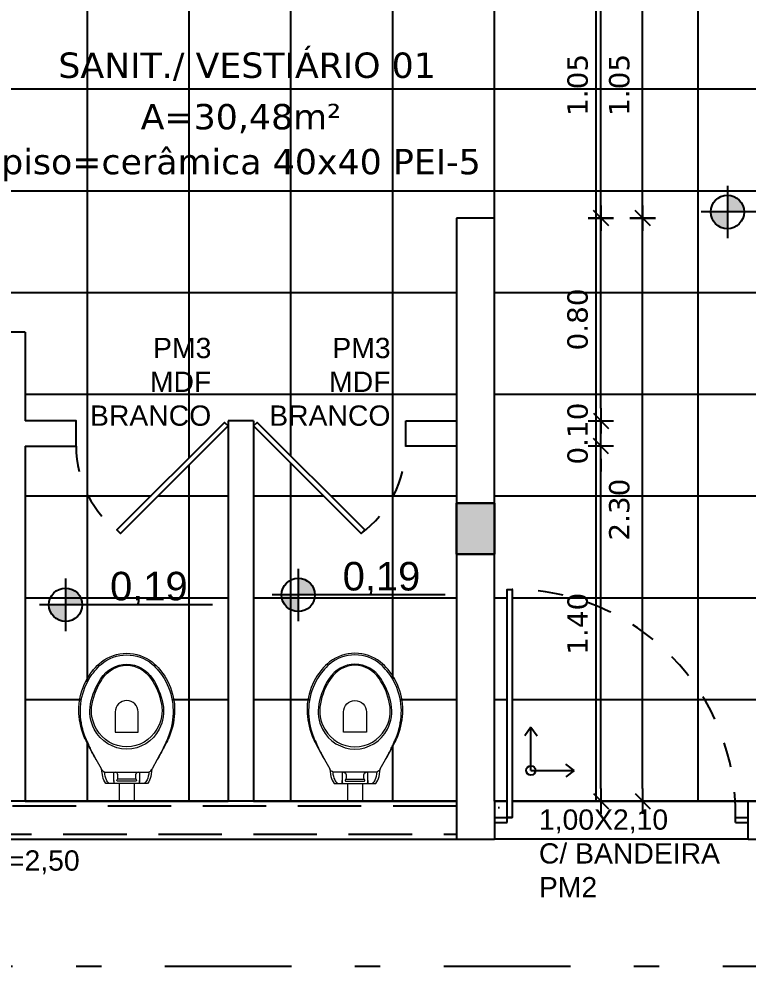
# Model space of a CAD drawing. Header units: inches. Extents: x -64 to 509, y -100 to 268.
# Drawn here: x -6.58 to -3.705, y 2.3 to 6.036 of the extents above; entities that cross this region are included whole.
import ezdxf
from ezdxf.enums import TextEntityAlignment as Align

# ---------------------------------------------------------------- set-up
doc = ezdxf.new("R2010")
doc.units = ezdxf.units.IN
doc.header["$MEASUREMENT"] = 0
doc.header["$PDMODE"] = 35
for name, pattern in [('DASHDOT', [1, 0.5, -0.25, 0, -0.25]), ('DASHDOTX2', [2, 1, -0.5, 0, -0.5]), ('HIDDEN', [0.375, 0.25, -0.125]), ('HIDDEN2', [0.1875, 0.125, -0.0625])]:
    doc.linetypes.add(name, pattern=pattern)
for name, color, linetype in [('ARQ-CTA-1_050', 1, 'Continuous'), ('ARQ_PISO', 7, 'Continuous'), ('ARQ_REBOCO', 4, 'Continuous'), ('BL-SAN-01', 1, 'Continuous'), ('ESQUADRIA', 2, 'Continuous'), ('Nivel', 2, 'Continuous'), ('PROJ', 9, 'HIDDEN'), ('PROJ COBERTA', 8, 'DASHDOTX2'), ('PROJEÇÃO', 8, 'HIDDEN'), ('TXAMB', 2, 'Continuous')]:
    doc.layers.add(name, color=color, linetype=linetype)
for name, color, linetype, lineweight in [('BANHEIRO', 1, 'Continuous', 20), ('FO-Hachuras dos pilares', 9, 'Continuous', 5), ('FO-Pilares', 4, 'Continuous', 30), ('HAT', 8, 'Continuous', 15)]:
    doc.layers.add(name, color=color, linetype=linetype, lineweight=lineweight)
doc.styles.add('AMB100', font='verdana.ttf')
doc.styles.add('ARIAL', font='arial.ttf')
doc.styles.add('FNDE Texto Cota 0050', font='verdana.ttf', dxfattribs={"height": 0.08})
doc.styles.add('ROMANS', font='arial.ttf')
doc.dimstyles.new('FNDE 1-0050', dxfattribs={"dimscale": 5, "dimtxt": 0.08, "dimasz": 0.01, "dimexe": 0.15, "dimexo": 0.15, "dimgap": 0.01, "dimtad": 1, "dimzin": 1, "dimdsep": 46, "dimtxsty": 'FNDE Texto Cota 0050', "dimblk": 'tic', "dimcen": 0.015, "dimdle": 0.15, "dimse1": 1, "dimse2": 1, "dimclrd": 251, "dimclre": 251, "dimclrt": 256, "dimaunit": 1, "dimadec": 3, "dimazin": 0, "dimtfac": 1, "dimtix": 1, "dimtmove": 2, "dimatfit": 3, "dimldrblk": 'tic', "dimfxl": 0.15, "dimtvp": 1, "dimtolj": 1, "dimtzin": 0, "dimarcsym": 0})
pattern_1 = [(90, (-4.705, 2.95037), (-0.40125, 6e-17), []), (180, (-4.705, 2.95037), (-6e-17, -0.40125), [])]

# ---------------------------------------------------------------- blocks, each defined once
blk = doc.blocks.new('tic')
at = {"color": 251}
for p, q in [((0, -1), (0, 1)), ((-1, 0), (1, 0))]:
    blk.add_line(p, q, dxfattribs=at)
blk.add_line((-0.6, -0.6), (0.6, 0.6))
blk = doc.blocks.new('*D214')
at = {"layer": 'ARQ-CTA-1_050', "color": 251, "lineweight": -2, "transparency": 16777216}
blk.add_line((-4.285, 3.0004), (-4.285, 4.3004), dxfattribs=at)
at = {"layer": 'DEFPOINTS', "color": 0, "transparency": 16777216}
for p in [(-4.705, 4.3504), (-4.285, 4.3504), (-4.705, 2.9504)]:
    blk.add_point(p, dxfattribs=at)
at = {"layer": 'ARQ-CTA-1_050', "color": 251, "lineweight": -2, "transparency": 16777216, "xscale": 0.05, "yscale": 0.05, "zscale": 0.05}
for p, rotation in [((-4.285, 4.3504), 90), ((-4.285, 2.9504), 270)]:
    blk.add_blockref('tic', p, dxfattribs=dict(at, rotation=rotation))
at = {"layer": 'ARQ-CTA-1_050', "transparency": 16777216, "insert": (-4.3766, 3.6504), "char_height": 0.08, "attachment_point": 5, "rotation": 90, "style": 'FNDE Texto Cota 0050'}
blk.add_mtext('\\A1;1.40', dxfattribs=at)
blk = doc.blocks.new('*D215')
at = {"layer": 'ARQ-CTA-1_050', "color": 251, "lineweight": -2, "transparency": 16777216}
for p, q in [((-4.285, 4.5004), (-4.285, 4.5504)), ((-4.285, 4.3504), (-4.285, 4.4504)), ((-4.285, 4.3004), (-4.285, 4.2504))]:
    blk.add_line(p, q, dxfattribs=at)
at = {"layer": 'DEFPOINTS', "color": 0, "transparency": 16777216}
for p in [(-4.705, 4.4504), (-4.285, 4.4504), (-4.705, 4.3504)]:
    blk.add_point(p, dxfattribs=at)
at = {"layer": 'ARQ-CTA-1_050', "color": 251, "lineweight": -2, "transparency": 16777216, "xscale": 0.05, "yscale": 0.05, "zscale": 0.05}
for p, rotation in [((-4.285, 4.4504), 270), ((-4.285, 4.3504), 90)]:
    blk.add_blockref('tic', p, dxfattribs=dict(at, rotation=rotation))
at = {"layer": 'ARQ-CTA-1_050', "transparency": 16777216, "insert": (-4.3766, 4.4004), "char_height": 0.08, "attachment_point": 5, "rotation": 90, "style": 'FNDE Texto Cota 0050'}
blk.add_mtext('\\A1;0.10', dxfattribs=at)
blk = doc.blocks.new('*D216')
at = {"layer": 'ARQ-CTA-1_050', "color": 251, "lineweight": -2, "transparency": 16777216}
blk.add_line((-4.285, 4.5004), (-4.285, 5.2004), dxfattribs=at)
at = {"layer": 'DEFPOINTS', "color": 0, "transparency": 16777216}
for p in [(-4.705, 5.2504), (-4.285, 5.2504), (-4.705, 4.4504)]:
    blk.add_point(p, dxfattribs=at)
at = {"layer": 'ARQ-CTA-1_050', "color": 251, "lineweight": -2, "transparency": 16777216, "xscale": 0.05, "yscale": 0.05, "zscale": 0.05}
for p, rotation in [((-4.285, 5.2504), 90), ((-4.285, 4.4504), 270)]:
    blk.add_blockref('tic', p, dxfattribs=dict(at, rotation=rotation))
at = {"layer": 'ARQ-CTA-1_050', "transparency": 16777216, "insert": (-4.3768, 4.8504), "char_height": 0.08, "attachment_point": 5, "rotation": 90, "style": 'FNDE Texto Cota 0050'}
blk.add_mtext('\\A1;0.80', dxfattribs=at)
blk = doc.blocks.new('*D217')
at = {"layer": 'ARQ-CTA-1_050', "color": 251, "lineweight": -2, "transparency": 16777216}
blk.add_line((-4.285, 5.3004), (-4.285, 6.2504), dxfattribs=at)
at = {"layer": 'DEFPOINTS', "color": 0, "transparency": 16777216}
for p in [(-4.705, 6.3004), (-4.285, 6.3004), (-4.705, 5.2504)]:
    blk.add_point(p, dxfattribs=at)
at = {"layer": 'ARQ-CTA-1_050', "color": 251, "lineweight": -2, "transparency": 16777216, "xscale": 0.05, "yscale": 0.05, "zscale": 0.05}
for p, rotation in [((-4.285, 6.3004), 90), ((-4.285, 5.2504), 270)]:
    blk.add_blockref('tic', p, dxfattribs=dict(at, rotation=rotation))
at = {"layer": 'ARQ-CTA-1_050', "transparency": 16777216, "insert": (-4.3766, 5.7754), "char_height": 0.08, "attachment_point": 5, "rotation": 90, "style": 'FNDE Texto Cota 0050'}
blk.add_mtext('\\A1;1.05', dxfattribs=at)
blk = doc.blocks.new('*D218')
at = {"layer": 'ARQ-CTA-1_050', "color": 251, "lineweight": -2, "transparency": 16777216}
blk.add_line((-4.1206, 3.0004), (-4.1206, 5.2004), dxfattribs=at)
at = {"layer": 'DEFPOINTS', "color": 0, "transparency": 16777216}
for p in [(-4.705, 5.2504), (-4.1206, 5.2504), (-4.705, 2.9504)]:
    blk.add_point(p, dxfattribs=at)
at = {"layer": 'ARQ-CTA-1_050', "color": 251, "lineweight": -2, "transparency": 16777216, "xscale": 0.05, "yscale": 0.05, "zscale": 0.05}
for p, rotation in [((-4.1206, 5.2504), 90), ((-4.1206, 2.9504), 270)]:
    blk.add_blockref('tic', p, dxfattribs=dict(at, rotation=rotation))
at = {"layer": 'ARQ-CTA-1_050', "transparency": 16777216, "insert": (-4.2123, 4.1004), "char_height": 0.08, "attachment_point": 5, "rotation": 90, "style": 'FNDE Texto Cota 0050'}
blk.add_mtext('\\A1;2.30', dxfattribs=at)
blk = doc.blocks.new('*D219')
at = {"layer": 'ARQ-CTA-1_050', "color": 251, "lineweight": -2, "transparency": 16777216}
blk.add_line((-4.1206, 5.3004), (-4.1206, 6.2504), dxfattribs=at)
at = {"layer": 'DEFPOINTS', "color": 0, "transparency": 16777216}
for p in [(-4.705, 6.3004), (-4.1206, 6.3004), (-4.705, 5.2504)]:
    blk.add_point(p, dxfattribs=at)
at = {"layer": 'ARQ-CTA-1_050', "color": 251, "lineweight": -2, "transparency": 16777216, "xscale": 0.05, "yscale": 0.05, "zscale": 0.05}
for p, rotation in [((-4.1206, 6.3004), 90), ((-4.1206, 5.2504), 270)]:
    blk.add_blockref('tic', p, dxfattribs=dict(at, rotation=rotation))
at = {"layer": 'ARQ-CTA-1_050', "transparency": 16777216, "insert": (-4.2123, 5.7754), "char_height": 0.08, "attachment_point": 5, "rotation": 90, "style": 'FNDE Texto Cota 0050'}
blk.add_mtext('\\A1;1.05', dxfattribs=at)
blk = doc.blocks.new('COTA')
at = {"layer": 'HAT'}
h = blk.add_hatch(color=256, dxfattribs=at)
h.paths.add_polyline_path([(0.2256, 0, 0.414214), (0.1378, 0.0878), (0.1378, 0)])
h.paths.add_polyline_path([(0.1378, 0), (0.05, 0, 0.414214), (0.1378, -0.0878)])
at = {"layer": 'Nivel'}
for p, q in [((0.1378, 0.1378), (0.1378, -0.1378)), ((0.9105, 0), (0, 0))]:
    blk.add_line(p, q, dxfattribs=at)
blk.add_circle((0.1378, 0), 0.0878, dxfattribs=at)

msp = doc.modelspace()

# ---------------------------------------------------------------- hatches: boundary and pattern name
at = {"layer": 'ARQ_PISO'}
h = msp.add_hatch(dxfattribs=at)
h.set_pattern_fill('ANSI37', color=252, scale=3.21, angle=45)
h.set_pattern_definition([(90, (-4.705, 2.95037), (-0.40125, 6e-17), []), (180, (-4.705, 2.95037), (-6e-17, -0.40125), [])])
edge = h.paths.add_edge_path()
edge.add_line((-3.105, 5.4504), (-2.455, 5.4504))
edge.add_line((-2.455, 5.4504), (-2.455, 5.3504))
edge.add_line((-2.455, 5.3504), (-2.005, 5.3504))
edge.add_line((-2.005, 5.3504), (-2.005, 2.9504))
edge.add_line((-2.005, 2.9504), (-0.755, 2.9504))
edge.add_line((-0.755, 2.9504), (-0.755, 6.3004))
edge.add_line((-0.755, 6.3004), (-8.655, 6.3004))
edge.add_line((-8.655, 6.3004), (-8.655, 4.8004))
edge.add_line((-8.655, 4.8004), (-8.0186, 5.4368))
edge.add_line((-8.0186, 5.4368), (-8.0044, 5.4226))
edge.add_line((-8.0044, 5.4226), (-8.0046, 5.4225))
edge.add_arc((-8.655, 4.8004), 0.9, 0, 43.7267, ccw=False)
edge.add_line((-7.755, 4.8004), (-6.555, 4.8004))
edge.add_line((-6.555, 4.8004), (-6.555, 4.4504))
edge.add_line((-6.555, 4.4504), (-6.355, 4.4504))
edge.add_line((-6.355, 4.4504), (-6.355, 4.3504))
edge.add_arc((-5.9233, 4.3538), 0.4317, 180.4501, 230.9595)
edge.add_line((-6.1952, 4.0184), (-5.755, 4.4587))
edge.add_line((-5.755, 4.4587), (-5.755, 4.4504))
edge.add_line((-5.755, 4.4504), (-5.635, 4.4504))
edge.add_line((-5.635, 4.4504), (-5.6408, 4.4445))
edge.add_line((-5.6408, 4.4445), (-5.2148, 4.0184))
edge.add_arc((-5.4867, 4.3538), 0.4317, 309.0405, 360.4501)
edge.add_line((-5.055, 4.3572), (-5.055, 4.4504))
edge.add_line((-5.055, 4.4504), (-4.855, 4.4504))
edge.add_line((-4.855, 4.4504), (-4.855, 5.2504))
edge.add_line((-4.855, 5.2504), (-4.705, 5.2504))
edge.add_line((-4.705, 5.2504), (-4.705, 2.9504))
edge.add_line((-4.705, 2.9504), (-4.655, 2.9504))
edge.add_line((-4.655, 2.9504), (-4.655, 3.786))
edge.add_line((-4.655, 3.786), (-4.615, 3.786))
edge.add_line((-4.615, 3.786), (-4.615, 3.7858))
edge.add_arc((-4.635, 2.9058), 0.8802, 2.9021, 88.698, ccw=False)
edge.add_line((-3.7559, 2.9504), (-3.105, 2.9504))
edge.add_line((-3.105, 2.9504), (-3.105, 5.4504))
h = msp.add_hatch(dxfattribs=at)
h.set_pattern_fill('ANSI37', color=252, scale=3.21, angle=45)
h.set_pattern_definition([(90, (-4.705, 2.95037), (-0.40125, 6e-17), []), (180, (-4.705, 2.95037), (-6e-17, -0.40125), [])])
h.paths.add_polyline_path([(-5.755, 4.4304), (-6.1793, 4.0061, -0.236323), (-6.355, 4.3504), (-6.555, 4.3504), (-6.555, 2.9504), (-5.755, 2.9504)])
h.paths.add_polyline_path([(-6.2528, 3.0744, 0.269143), (-6.2355, 3.0644), (-6.0745, 3.0644, 0.269143), (-6.0571, 3.0744), (-6.0556, 3.0772, -0.038571), (-6.0554, 3.0776), (-6.035, 3.1144), (-6.024, 3.1344, 0.0204), (-6.005, 3.1744, 0.050595), (-5.9815, 3.2344, 0.089432), (-5.9735, 3.3344, 0.098712), (-6.0075, 3.4344, 0.072481), (-6.055, 3.4914, 0.182574), (-6.155, 3.5274, 0.182574), (-6.255, 3.4914, 0.072481), (-6.3025, 3.4344, 0.098712), (-6.3365, 3.3344, 0.089432), (-6.3285, 3.2344, 0.050595), (-6.305, 3.1744, 0.0204), (-6.286, 3.1344), (-6.275, 3.1144), (-6.2544, 3.0772), (-6.2543, 3.0771)], flags=16)
h.paths.add_polyline_path([(-6.155, 3.4914, -0.247323), (-6.053, 3.4344, -0.098952), (-6.0125, 3.3344, -0.166743), (-6.0267, 3.2349, -0.280113), (-6.155, 3.1559, -0.280113), (-6.2833, 3.2349, -0.166743), (-6.2975, 3.3344, -0.098952), (-6.257, 3.4344, -0.247323)], flags=0)
h.paths.add_polyline_path([(-6.155, 3.4864, -0.250606), (-6.06, 3.4344, -0.106842), (-6.0185, 3.3344, -0.185303), (-6.036, 3.2344, -0.264523), (-6.155, 3.1644, -0.264523), (-6.274, 3.2344, -0.185303), (-6.2915, 3.3344, -0.106842), (-6.25, 3.4344, -0.250606)], flags=0)
h.paths.add_polyline_path([(-6.11, 3.3024), (-6.11, 3.2224), (-6.2, 3.2224), (-6.2, 3.3024, -1)], flags=0)
h.paths.add_polyline_path([(-6.206, 3.0204), (-6.206, 3.0319, 0.15436), (-6.2023, 3.0204), (-6.1076, 3.0204, 0.15436), (-6.104, 3.0319), (-6.104, 3.0204)], flags=16)
h.paths.add_polyline_path([(-6.1909, 3.0379), (-6.119, 3.0379, 0.091417), (-6.1174, 3.0359, -0.680472), (-6.1195, 3.0294), (-6.19, 3.0294, -0.733322), (-6.1926, 3.0359, 0.091417)], flags=16)
h = msp.add_hatch(dxfattribs=at)
h.set_pattern_fill('ANSI37', color=252, scale=3.21, angle=45)
h.set_pattern_definition(pattern_1)
h.paths.add_polyline_path([(-4.855, 4.3504), (-5.055, 4.3504, -0.236323), (-5.2307, 4.0061), (-5.655, 4.4304), (-5.655, 2.9504), (-4.855, 2.9504)])
h.paths.add_polyline_path([(-5.3528, 3.0744, 0.269143), (-5.3355, 3.0644), (-5.1745, 3.0644, 0.269143), (-5.1571, 3.0744), (-5.1556, 3.0772, -0.038571), (-5.1554, 3.0776), (-5.135, 3.1144), (-5.124, 3.1344, 0.0204), (-5.105, 3.1744, 0.050595), (-5.0815, 3.2344, 0.089432), (-5.0735, 3.3344, 0.098712), (-5.1075, 3.4344, 0.072481), (-5.155, 3.4914, 0.182574), (-5.255, 3.5274, 0.182574), (-5.355, 3.4914, 0.072481), (-5.4025, 3.4344, 0.098712), (-5.4365, 3.3344, 0.089432), (-5.4285, 3.2344, 0.050595), (-5.405, 3.1744, 0.0204), (-5.386, 3.1344), (-5.375, 3.1144), (-5.3544, 3.0772), (-5.3543, 3.0771)], flags=16)
h.paths.add_polyline_path([(-5.153, 3.4344, -0.098952), (-5.1125, 3.3344, -0.166743), (-5.1267, 3.2349, -0.280113), (-5.255, 3.1559, -0.280113), (-5.3833, 3.2349, -0.166743), (-5.3975, 3.3344, -0.098952), (-5.357, 3.4344, -0.247323), (-5.255, 3.4914, -0.247323)], flags=0)
h.paths.add_polyline_path([(-5.16, 3.4344, -0.106842), (-5.1185, 3.3344, -0.185303), (-5.136, 3.2344, -0.264523), (-5.255, 3.1644, -0.264523), (-5.374, 3.2344, -0.185303), (-5.3915, 3.3344, -0.106842), (-5.35, 3.4344, -0.250606), (-5.255, 3.4864, -0.250606)], flags=0)
h.paths.add_polyline_path([(-5.21, 3.3024), (-5.21, 3.2224), (-5.3, 3.2224), (-5.3, 3.3024, -1)], flags=0)
h.paths.add_polyline_path([(-5.306, 3.0204), (-5.306, 3.0319, 0.15436), (-5.3023, 3.0204), (-5.2076, 3.0204, 0.15436), (-5.204, 3.0319), (-5.204, 3.0204)], flags=16)
h.paths.add_polyline_path([(-5.2174, 3.0359, -0.680472), (-5.2195, 3.0294), (-5.29, 3.0294, -0.733322), (-5.2926, 3.0359, 0.091417), (-5.2909, 3.0379), (-5.219, 3.0379, 0.091417)], flags=16)
h = msp.add_hatch(dxfattribs=at)
h.set_pattern_fill('ANSI37', color=252, scale=3.21, angle=45)
h.set_pattern_definition(pattern_1)
edge = h.paths.add_edge_path()
edge.add_line((-3.7559, 2.9504), (-4.635, 2.9504))
edge.add_line((-4.635, 2.9504), (-4.635, 3.786))
edge.add_arc((-4.635, 2.9058), 0.8802, 2.9021, 90, ccw=False)
at = {"layer": 'FO-Hachuras dos pilares', "linetype": 'Continuous'}
msp.add_hatch(color=256, dxfattribs=at).paths.add_polyline_path([(-4.855, 3.9254), (-4.78, 3.9254), (-4.705, 3.9254), (-4.705, 4.0254), (-4.705, 4.1254), (-4.78, 4.1254), (-4.855, 4.1254), (-4.855, 4.0254), (-4.855, 3.9254)])
at = {"layer": 'PROJ'}
h = msp.add_hatch(dxfattribs=at)
h.set_pattern_fill('AR-SAND', color=256, scale=0.05, angle=315, style=0, double=1)
h.set_pattern_definition([(187.5, (-4.65499, 2.95037), (-0.0659, 0.07035), [0, -0.076, 0, -0.085, 0, -0.08125]), (217.5, (-4.65499, 2.95037), (-0.16235, 0.03721), [0, -0.041, 0, -0.0685, 0, -0.02625]), (257.5, (-4.6115, 2.99385), (-0.1103, -0.1099), [0, -0.025, 0, -0.09, 0, -0.1175]), (267.5, (-4.6115, 2.99385), (-0.13731, -0.07525), [0, -0.0125, 0, -0.059, 0, -0.0675])])
h.paths.add_polyline_path([(-4.705, 2.886), (-4.705, 2.9504), (-4.655, 2.9504), (-4.655, 2.886)])

# ---------------------------------------------------------------- linework, layer by layer
at = {"layer": 'ARQ-CTA-1_050', "color": 3}
for points in [[(-4.5611, 3.2424), (-4.5857, 3.2087)], [(-4.5611, 3.0717), (-4.5611, 3.2424)], [(-4.5611, 3.0717), (-4.5611, 3.2424)], [(-4.5611, 3.2424), (-4.5365, 3.2087)], [(-4.5611, 3.0717), (-4.3904, 3.0717)], [(-4.3904, 3.0717), (-4.4241, 3.0963)], [(-4.3904, 3.0717), (-4.4241, 3.0471)]]:
    msp.add_lwpolyline(points, dxfattribs=at)
msp.add_circle((-4.5611, 3.0717), 0.0186, dxfattribs=at)
at = {"layer": 'ARQ_PISO', "color": 1}
for p, q in [((-4.655, 2.9504), (-4.705, 2.9504)), ((-3.705, 2.9504), (-4.635, 2.9504)), ((-3.705, 2.8004), (-4.705, 2.8004))]:
    msp.add_line(p, q, dxfattribs=at)
at = {"layer": 'ARQ_REBOCO', "ltscale": 10}
for p, q in [((-4.705, 5.2504), (-4.855, 5.2504)), ((-4.855, 5.2504), (-4.855, 2.9504)), ((-4.705, 2.9504), (-4.705, 5.2504)), ((-4.855, 2.9504), (-8.655, 2.9504)), ((-4.705, 2.9504), (-4.705, 2.8004)), ((-3.705, 2.8004), (-3.705, 2.9504)), ((0.445, 2.9504), (-3.705, 2.9504)), ((-4.655, 2.866), (-4.655, 2.886)), ((-8.805, 2.8004), (-4.705, 2.8004)), ((-3.705, 2.8004), (0.595, 2.8004))]:
    msp.add_line(p, q, dxfattribs=at)
at = {"layer": 'ARQ_REBOCO', "color": 3, "ltscale": 10}
for p, q in [((-6.555, 4.8004), (-7.755, 4.8004)), ((-6.555, 4.8004), (-6.555, 4.4504)), ((-5.655, 4.4504), (-5.755, 4.4504)), ((-5.755, 4.4504), (-5.755, 2.9504)), ((-5.655, 4.4504), (-5.655, 2.9504)), ((-6.555, 4.3504), (-6.555, 2.9504))]:
    msp.add_line(p, q, dxfattribs=at)
msp.add_lwpolyline([(-6.555, 4.3504), (-6.355, 4.3504), (-6.355, 4.4504), (-6.555, 4.4504)], dxfattribs=at)
msp.add_lwpolyline([(-5.055, 4.4504), (-4.855, 4.4504), (-4.855, 4.3504), (-5.055, 4.3504)], close=True, dxfattribs=at)
at = {"layer": 'BANHEIRO'}
for p, q in [((-6.119, 3.0379), (-6.1909, 3.0379)), ((-5.2909, 3.0379), (-5.219, 3.0379)), ((-6.0725, 3.0204), (-6.2374, 3.0204)), ((-6.185, 3.0204), (-6.185, 2.9504)), ((-6.125, 3.0204), (-6.125, 2.9504)), ((-5.3374, 3.0204), (-5.1725, 3.0204)), ((-5.285, 3.0204), (-5.285, 2.9504)), ((-5.225, 3.0204), (-5.225, 2.9504))]:
    msp.add_line(p, q, dxfattribs=at)
for points in [[(-6.2374, 3.0204, -0.110292), (-6.2498, 3.0475), (-6.2543, 3.0767, 0.047116), (-6.2544, 3.0772, 0.044891), (-6.2546, 3.0777), (-6.275, 3.1144, -0.036783), (-6.287, 3.1344, -0.0196), (-6.308, 3.1744, -0.056836), (-6.333, 3.2344, -0.089116), (-6.343, 3.3344, -0.095425), (-6.3105, 3.4344, -0.091656), (-6.255, 3.4999, -0.16072), (-6.155, 3.5344, -0.16072), (-6.055, 3.4999, -0.091656), (-5.9995, 3.4344, -0.095425), (-5.967, 3.3344, -0.089116), (-5.977, 3.2344, -0.056836), (-6.002, 3.1744, -0.0196), (-6.023, 3.1344, -0.036783), (-6.035, 3.1144), (-6.0553, 3.0777, 0.044891), (-6.0556, 3.0772, 0.047116), (-6.0557, 3.0767), (-6.0601, 3.0475, -0.110292), (-6.0725, 3.0204, -0.110292)], [(-6.275, 3.1144), (-6.286, 3.1344, -0.0204), (-6.305, 3.1744, -0.050595), (-6.3285, 3.2344, -0.089432), (-6.3365, 3.3344, -0.098712), (-6.3025, 3.4344, -0.072481), (-6.255, 3.4914, -0.182574), (-6.155, 3.5274, -0.182574), (-6.055, 3.4914, -0.072481), (-6.0075, 3.4344, -0.098712), (-5.9735, 3.3344, -0.089432), (-5.9815, 3.2344, -0.050595), (-6.005, 3.1744, -0.0204), (-6.024, 3.1344), (-6.035, 3.1144)], [(-5.1725, 3.0204, 0.110292), (-5.1601, 3.0475), (-5.1557, 3.0767, -0.047116), (-5.1556, 3.0772, -0.044891), (-5.1553, 3.0777), (-5.135, 3.1144, 0.036783), (-5.123, 3.1344, 0.0196), (-5.102, 3.1744, 0.056836), (-5.077, 3.2344, 0.089116), (-5.067, 3.3344, 0.095425), (-5.0995, 3.4344, 0.091656), (-5.155, 3.4999, 0.16072), (-5.255, 3.5344, 0.16072), (-5.355, 3.4999, 0.091656), (-5.4105, 3.4344, 0.095425), (-5.443, 3.3344, 0.089116), (-5.433, 3.2344, 0.056836), (-5.408, 3.1744, 0.0196), (-5.387, 3.1344, 0.036783), (-5.375, 3.1144), (-5.3546, 3.0777, -0.044891), (-5.3544, 3.0772, -0.047116), (-5.3543, 3.0767), (-5.3498, 3.0475, 0.110292), (-5.3374, 3.0204, 0.110292)], [(-5.135, 3.1144), (-5.124, 3.1344, 0.0204), (-5.105, 3.1744, 0.050595), (-5.0815, 3.2344, 0.089432), (-5.0735, 3.3344, 0.098712), (-5.1075, 3.4344, 0.072481), (-5.155, 3.4914, 0.182574), (-5.255, 3.5274, 0.182574), (-5.355, 3.4914, 0.072481), (-5.4025, 3.4344, 0.098712), (-5.4365, 3.3344, 0.089432), (-5.4285, 3.2344, 0.050595), (-5.405, 3.1744, 0.0204), (-5.386, 3.1344), (-5.375, 3.1144)], [(-6.2544, 3.0772), (-6.2528, 3.0744, 0.269143), (-6.2355, 3.0644), (-6.0745, 3.0644, 0.269143), (-6.0571, 3.0744), (-6.0556, 3.0772)], [(-6.2249, 3.0204, -0.068652), (-6.235, 3.0344, -0.082359), (-6.2427, 3.0657)], [(-6.2023, 3.0204, -0.15436), (-6.206, 3.0319), (-6.206, 3.0644)], [(-6.11, 3.0644, 0.414214), (-6.12, 3.0544), (-6.12, 3.0414, 0.226163), (-6.1174, 3.0359, -0.733322), (-6.12, 3.0294), (-6.19, 3.0294, -0.733322), (-6.1926, 3.0359, 0.226163), (-6.19, 3.0414), (-6.19, 3.0544, 0.414214), (-6.2, 3.0644)], [(-6.104, 3.0644), (-6.104, 3.0319, -0.15436), (-6.1076, 3.0204, -0.15436)], [(-6.0673, 3.0657, -0.082359), (-6.075, 3.0344, -0.068652), (-6.0851, 3.0204, -0.068652)], [(-5.1556, 3.0772), (-5.1571, 3.0744, -0.269143), (-5.1745, 3.0644), (-5.3355, 3.0644, -0.269143), (-5.3528, 3.0744), (-5.3544, 3.0772)], [(-5.3427, 3.0657, 0.082359), (-5.335, 3.0344, 0.068652), (-5.3249, 3.0204, 0.068652)], [(-5.306, 3.0644), (-5.306, 3.0319, 0.15436), (-5.3023, 3.0204, 0.15436)], [(-5.3, 3.0644, -0.414214), (-5.29, 3.0544), (-5.29, 3.0414, -0.226163), (-5.2926, 3.0359, 0.733322), (-5.29, 3.0294), (-5.22, 3.0294, 0.733322), (-5.2174, 3.0359, -0.226163), (-5.22, 3.0414), (-5.22, 3.0544, -0.414214), (-5.21, 3.0644)], [(-5.2076, 3.0204, 0.15436), (-5.204, 3.0319), (-5.204, 3.0644)], [(-5.1851, 3.0204, 0.068652), (-5.175, 3.0344, 0.082359), (-5.1673, 3.0657)]]:
    msp.add_lwpolyline(points, format="xyb", dxfattribs=at)
for points in [[(-6.155, 3.4914, -0.247323), (-6.053, 3.4344, -0.098952), (-6.0125, 3.3344, -0.167831), (-6.027, 3.2344, -0.278895), (-6.155, 3.1559, -0.278895), (-6.283, 3.2344, -0.167831), (-6.2975, 3.3344, -0.098952), (-6.257, 3.4344, -0.247323)], [(-6.274, 3.2344, -0.185303), (-6.2915, 3.3344, -0.106842), (-6.25, 3.4344, -0.250606), (-6.155, 3.4864, -0.250606), (-6.06, 3.4344, -0.106842), (-6.0185, 3.3344, -0.185303), (-6.036, 3.2344, -0.264523), (-6.155, 3.1644, -0.264523)], [(-5.255, 3.4914, 0.247323), (-5.357, 3.4344, 0.098952), (-5.3975, 3.3344, 0.167831), (-5.383, 3.2344, 0.278895), (-5.255, 3.1559, 0.278895), (-5.127, 3.2344, 0.167831), (-5.1125, 3.3344, 0.098952), (-5.153, 3.4344, 0.247323)], [(-5.136, 3.2344, 0.185303), (-5.1185, 3.3344, 0.106842), (-5.16, 3.4344, 0.250606), (-5.255, 3.4864, 0.250606), (-5.35, 3.4344, 0.106842), (-5.3915, 3.3344, 0.185303), (-5.374, 3.2344, 0.264523), (-5.255, 3.1644, 0.264523)], [(-6.2, 3.3024), (-6.2, 3.2224), (-6.11, 3.2224), (-6.11, 3.3024, 1)], [(-5.21, 3.3024), (-5.21, 3.2224), (-5.3, 3.2224), (-5.3, 3.3024, -1)]]:
    msp.add_lwpolyline(points, format="xyb", close=True, dxfattribs=at)
for points in [[(-6.206, 3.0319), (-6.206, 3.0204)], [(-6.104, 3.0204), (-6.104, 3.0319)], [(-5.306, 3.0204), (-5.306, 3.0319)], [(-5.204, 3.0319), (-5.204, 3.0204)]]:
    msp.add_lwpolyline(points, dxfattribs=at)
at = {"layer": 'BL-SAN-01', "linetype": 'HIDDEN2', "ltscale": 0.5}
for centre, radius, start, end in [((-5.9233, 4.3538), 0.4317, 180.4501, 233.6356), ((-5.4867, 4.3538), 0.4317, 306.3644, 359.5499), ((-4.635, 2.9058), 0.8802, 358.7125, 90)]:
    msp.add_arc(centre, radius, start, end, dxfattribs=at)
at = {"layer": 'ESQUADRIA'}
for p, q in [((-4.705, 2.886), (-4.635, 2.886)), ((-3.755, 2.866), (-3.755, 2.886)), ((-3.755, 2.886), (-3.705, 2.886)), ((-4.705, 2.866), (-4.655, 2.866)), ((-3.755, 2.866), (-3.705, 2.866))]:
    msp.add_line(p, q, dxfattribs=at)
at = {"layer": 'ESQUADRIA', "color": 1}
for points in [[(-5.755, 4.4304), (-6.1793, 4.0061), (-6.1934, 4.0202), (-5.7691, 4.4445)], [(-5.655, 4.4304), (-5.2307, 4.0061), (-5.2166, 4.0202), (-5.6408, 4.4445)], [(-4.655, 2.886), (-4.655, 3.786), (-4.635, 3.786), (-4.635, 2.886)]]:
    msp.add_lwpolyline(points, close=True, dxfattribs=at)
at = {"layer": 'FO-Pilares'}
msp.add_lwpolyline([(-4.855, 3.9254), (-4.78, 3.9254), (-4.705, 3.9254), (-4.705, 4.0254), (-4.705, 4.1254), (-4.78, 4.1254), (-4.855, 4.1254), (-4.855, 4.0254), (-4.855, 3.9254)], close=True, dxfattribs=at)
at = {"layer": 'PROJ COBERTA', "linetype": 'DASHDOT'}
msp.add_line((-9.305, 2.3004), (12.045, 2.3004), dxfattribs=at)
at = {"layer": 'PROJEÇÃO'}
for p, q in [((-4.855, 2.9304), (-8.655, 2.9304)), ((-4.855, 2.9504), (-4.855, 2.8004)), ((-8.655, 2.8204), (-4.855, 2.8204))]:
    msp.add_line(p, q, dxfattribs=at)

# ---------------------------------------------------------------- block references
at = {"layer": 'HAT', "xscale": 0.75, "yscale": 0.75, "zscale": 0.75}
for p in [(-3.8895, 5.2743), (-5.5821, 3.764), (-6.4995, 3.7251)]:
    msp.add_blockref('COTA', p, dxfattribs=at)

# ---------------------------------------------------------------- texts
at = {"layer": 'Nivel', "style": 'ARIAL'}
for p in [(-5.1286, 3.7816), (-6.0459, 3.7427)]:
    msp.add_text('0,19 ', height=0.1125, dxfattribs=at).set_placement(p, align=Align.CENTER)
at = {"layer": 'TXAMB', "style": 'AMB100'}
for s, p in [('SANIT./ VESTIÁRIO 01', (-5.6803, 5.8032)), ('A=30,48m²', (-5.705, 5.6002)), ('piso=cerâmica 40x40 PEI-5', (-5.7045, 5.4231))]:
    msp.add_text(s, height=0.1, rotation=360, dxfattribs=at).set_placement(p, align=Align.CENTER)
at = {"layer": 'TXAMB', "char_height": 0.08, "style": 'ROMANS'}
for s, insert, attachment_point in [('\\P\\pi-0.2161;PM3\\P\\pi-0.22865;MDF \\P\\pi-0.46494;BRANCO', (-5.8349, 4.6707), 4), ('\\P\\pi-0.2161;PM3\\P\\pi-0.22865;MDF \\P\\pi-0.46494;BRANCO', (-5.1282, 4.6707), 4), ('1,00X2,10\\PC/ BANDEIRA\\PPM2', (-4.5297, 2.7447), 4), ('JA1 - 3,85X0,40 h=2,50 ', (-6.3405, 2.7092), 6)]:
    msp.add_mtext(s, dxfattribs=dict(at, insert=insert, attachment_point=attachment_point))

# ---------------------------------------------------------------- dimensions: what is measured, and where the dimension line sits
at = {"layer": 'ARQ-CTA-1_050'}
for base, p1, p2, picture, middle in [((-4.285, 6.3004), (-4.705, 5.2504), (-4.705, 6.3004), '*D217', (-4.3766, 5.7754)), ((-4.1206, 6.3004), (-4.705, 5.2504), (-4.705, 6.3004), '*D219', (-4.2123, 5.7754)), ((-4.285, 5.2504), (-4.705, 4.4504), (-4.705, 5.2504), '*D216', (-4.3768, 4.8504)), ((-4.1206, 5.2504), (-4.705, 2.9504), (-4.705, 5.2504), '*D218', (-4.2123, 4.1004)), ((-4.285, 4.4504), (-4.705, 4.3504), (-4.705, 4.4504), '*D215', (-4.3766, 4.4004)), ((-4.285, 4.3504), (-4.705, 2.9504), (-4.705, 4.3504), '*D214', (-4.3766, 3.6504))]:
    dim = msp.add_linear_dim(base=base, p1=p1, p2=p2, angle=90, dimstyle='FNDE 1-0050', dxfattribs=at)
    dim.commit()
    dim.dimension.update_dxf_attribs({"geometry": picture, "text_midpoint": middle})

doc.saveas('drawing.dxf')
